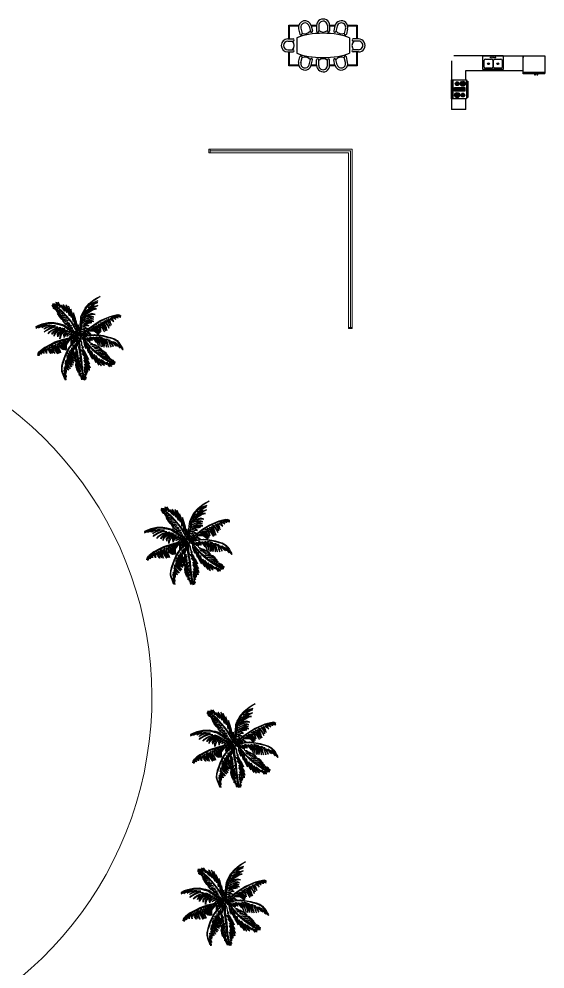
# Model space of a CAD drawing. Header units: millimetres. Extents: x 2508 to 2607, y 837 to 997.
# Drawn here: x 2579.14 to 2600.77, y 877.16 to 916.23 of the extents above; entities that cross this region are included whole.
import ezdxf

# ---------------------------------------------------------------- set-up
doc = ezdxf.new("R2010")
doc.units = ezdxf.units.MM
doc.layers.add('pergolas', color=24, linetype='Continuous')
doc.layers.add('VENTANA', color=5, linetype='Continuous')

# ---------------------------------------------------------------- blocks, each defined once
blk = doc.blocks.new('A$C789F3065')
for p, q in [((0.861, 3.179), (0.86, 2.955)), ((0.95, 3.178), (0.949, 2.955)), ((1.307, 3.176), (1.306, 2.953)), ((1.397, 3.175), (1.395, 2.952)), ((0.814, 2.806), (1.447, 2.806)), ((0.425, 2.643), (0.642, 2.59)), ((0.447, 2.73), (0.663, 2.677)), ((1.814, 2.73), (1.597, 2.677)), ((1.835, 2.643), (1.619, 2.59)), ((0.31, 1.988), (0.533, 1.99)), ((0.319, 2.21), (0.535, 2.157)), ((0.34, 2.297), (0.557, 2.243)), ((1.921, 2.297), (1.704, 2.243)), ((1.942, 2.21), (1.725, 2.157)), ((1.951, 1.988), (1.728, 1.99)), ((0.31, 1.899), (0.534, 1.901)), ((1.95, 1.899), (1.727, 1.901)), ((0.313, 1.542), (0.536, 1.543)), ((0.313, 1.453), (0.536, 1.454)), ((0.319, 1.235), (0.535, 1.288)), ((0.34, 1.148), (0.557, 1.202)), ((1.921, 1.148), (1.704, 1.202)), ((1.948, 1.453), (1.724, 1.454)), ((1.948, 1.542), (1.725, 1.543)), ((1.942, 1.235), (1.725, 1.288)), ((0.425, 0.801), (0.642, 0.855)), ((1.835, 0.801), (1.619, 0.855)), ((0.447, 0.715), (0.663, 0.768)), ((0.814, 0.639), (1.447, 0.639)), ((0.861, 0.266), (0.86, 0.489)), ((0.95, 0.267), (0.949, 0.49)), ((1.307, 0.269), (1.306, 0.492)), ((1.397, 0.269), (1.395, 0.493)), ((1.814, 0.715), (1.597, 0.768))]:
    blk.add_line(p, q)
for points in [[(0.3, 2.784), (0.3, 3.123), (0.861, 3.123)], [(0.3, 2.725), (0.3, 3.123)], [(0.33, 2.784), (0.33, 3.093), (0.86, 3.093)], [(0.33, 2.733), (0.33, 3.093)], [(1.396, 3.123), (1.97, 3.123), (1.97, 2.784)], [(1.396, 3.093), (1.94, 3.093), (1.94, 2.784)], [(1.94, 3.093), (1.94, 2.731)], [(1.97, 3.123), (1.97, 2.722)], [(0.3, 1.988), (0.3, 2.215)], [(0.33, 1.989), (0.33, 2.207)], [(1.94, 2.209), (1.94, 1.989)], [(1.97, 2.218), (1.97, 1.988)], [(0.3, 1.23), (0.3, 1.453)], [(0.33, 1.238), (0.33, 1.453)], [(1.94, 1.453), (1.94, 1.235)], [(1.97, 1.454), (1.97, 1.226)], [(0.861, 0.311), (0.3, 0.311), (0.3, 0.72)], [(0.86, 0.341), (0.33, 0.341), (0.33, 0.712)], [(1.97, 0.723), (1.97, 0.311), (1.396, 0.311)], [(1.94, 0.714), (1.94, 0.341), (1.396, 0.341)]]:
    blk.add_lwpolyline(points)
for centre, radius, start, end in [((1.129, 3.177), 0.268, 359.6534, 179.6534), ((1.129, 3.177), 0.179, 359.6534, 179.6534), ((0.383, 2.47), 0.268, 76.1663, 256.1663), ((0.904, 2.955), 0.0446, 179.6534, 359.6534), ((1.129, 3.177), 0.268, 227.8431, 311.4637), ((1.351, 2.952), 0.0446, 179.6534, 359.6534), ((1.878, 2.47), 0.268, 283.8337, 103.8337), ((0.383, 2.47), 0.179, 76.1663, 256.1663), ((0.383, 2.47), 0.268, 304.356, 27.9766), ((0.653, 2.633), 0.0446, 256.1663, 76.1663), ((1.608, 2.633), 0.0446, 103.8337, 283.8337), ((1.878, 2.47), 0.268, 152.0234, 235.644), ((1.878, 2.47), 0.179, 283.8337, 103.8337), ((0.311, 1.721), 0.268, 90.3466, 270.3466), ((0.533, 1.945), 0.0446, 270.3466, 90.3466), ((0.546, 2.2), 0.0446, 256.1663, 76.1663), ((1.715, 2.2), 0.0446, 103.8337, 283.8337), ((1.727, 1.945), 0.0446, 89.6534, 269.6534), ((1.949, 1.721), 0.268, 269.6534, 89.6534), ((0.311, 1.721), 0.179, 90.3466, 270.3466), ((0.311, 1.721), 0.268, 318.5363, 42.1569), ((1.949, 1.721), 0.268, 137.8431, 221.4637), ((1.949, 1.721), 0.179, 269.6534, 89.6534), ((0.383, 0.975), 0.268, 103.8337, 283.8337), ((0.383, 0.975), 0.268, 332.0234, 55.644), ((0.546, 1.245), 0.0446, 283.8337, 103.8337), ((0.536, 1.499), 0.0446, 270.3466, 90.3466), ((1.878, 0.975), 0.268, 124.356, 207.9766), ((1.715, 1.245), 0.0446, 76.1663, 256.1663), ((1.725, 1.499), 0.0446, 89.6534, 269.6534), ((1.878, 0.975), 0.268, 256.1663, 76.1663), ((0.383, 0.975), 0.179, 103.8337, 283.8337), ((0.653, 0.811), 0.0446, 283.8337, 103.8337), ((1.608, 0.811), 0.0446, 76.1663, 256.1663), ((1.878, 0.975), 0.179, 256.1663, 76.1663), ((0.904, 0.49), 0.0446, 0.3466, 180.3466), ((1.129, 0.268), 0.268, 48.5363, 132.1569), ((1.351, 0.492), 0.0446, 0.3466, 180.3466), ((1.129, 0.268), 0.268, 180.3466, 0.3466), ((1.129, 0.268), 0.179, 180.3466, 0.3466)]:
    blk.add_arc(centre, radius, start, end)
for start_param, end_param in [(0.685738, 2.455855), (-2.455855, -0.685738)]:
    blk.add_ellipse((1.13, 1.722), major_axis=(0, 1.4), ratio=0.357143, start_param=start_param, end_param=end_param)
blk = doc.blocks.new('RECTANG')
for p, q in [((1, 1), (0, 1)), ((0, 1), (0, 0)), ((1, 0), (1, 1)), ((0, 0), (1, 0))]:
    blk.add_line(p, q)
blk = doc.blocks.new('sdggh')
for p, q in [((2190.408, 1114.335), (2190.408, 1112.339)), ((2192.543, 1114.535), (2190.508, 1114.535)), ((2191.755, 1114.078), (2191.755, 1114.357)), ((2191.806, 1114.408), (2192.06, 1114.408)), ((2192.111, 1114.357), (2192.111, 1114.078)), ((2192.136, 1114.078), (2192.136, 1114.357)), ((2192.187, 1114.408), (2192.441, 1114.408)), ((2192.492, 1114.357), (2192.492, 1114.078)), ((2192.543, 1114.535), (2193.357, 1114.535)), ((2193.357, 1114.535), (2193.357, 1114.477)), ((2193.357, 1113.798), (2193.357, 1114.535)), ((2193.357, 1114.535), (2194.253, 1114.535)), ((2194.253, 1114.535), (2194.253, 1113.81)), ((2191.003, 1113.55), (2191.003, 1113.935)), ((2191.003, 1113.935), (2193.357, 1113.935)), ((2192.06, 1114.027), (2191.806, 1114.027)), ((2192.441, 1114.027), (2192.187, 1114.027)), ((2190.486, 1112.77), (2190.486, 1113.55)), ((2194.253, 1113.851), (2193.357, 1113.851)), ((2194.257, 1113.798), (2193.357, 1113.798)), ((2193.819, 1113.798), (2193.819, 1113.756)), ((2193.819, 1113.756), (2193.86, 1113.756)), ((2193.86, 1113.756), (2193.86, 1113.798)), ((2193.927, 1113.798), (2193.927, 1113.756)), ((2193.927, 1113.756), (2193.968, 1113.756)), ((2193.968, 1113.756), (2193.968, 1113.798)), ((2190.564, 1113.082), (2190.564, 1113.238)), ((2190.928, 1113.212), (2190.564, 1113.212)), ((2190.564, 1113.186), (2190.928, 1113.186)), ((2190.928, 1113.16), (2190.564, 1113.16)), ((2190.564, 1113.134), (2190.928, 1113.134)), ((2190.928, 1113.108), (2190.564, 1113.108)), ((2190.928, 1113.238), (2190.928, 1113.082)), ((2191.032, 1113.394), (2191.058, 1113.394)), ((2191.058, 1113.342), (2191.032, 1113.342)), ((2191.003, 1112.339), (2191.003, 1112.77)), ((2191.058, 1112.978), (2191.032, 1112.978)), ((2191.032, 1112.926), (2191.058, 1112.926)), ((2191.003, 1112.339), (2190.408, 1112.339))]:
    blk.add_line(p, q)
for points in [[(2191.032, 1112.77), (2190.408, 1112.77), (2190.408, 1113.55), (2191.032, 1113.55)], [(2191.084, 1112.822), (2191.058, 1112.822), (2191.058, 1113.498), (2191.084, 1113.498)], [(2190.954, 1113.082), (2190.538, 1113.082), (2190.538, 1113.238), (2190.954, 1113.238)]]:
    blk.add_lwpolyline(points, close=True)
for centre, radius in [((2192.035, 1114.471), 0.0201), ((2192.124, 1114.471), 0.0201), ((2192.213, 1114.471), 0.0201), ((2191.933, 1114.217), 0.0381), ((2192.314, 1114.217), 0.0381), ((2190.876, 1113.394), 0.104), ((2190.642, 1113.394), 0.078), ((2190.642, 1113.394), 0.052), ((2190.642, 1113.394), 0.026), ((2190.876, 1113.394), 0.078), ((2190.876, 1113.394), 0.052), ((2190.876, 1113.394), 0.026), ((2190.642, 1112.926), 0.104), ((2190.642, 1112.926), 0.078), ((2190.642, 1112.926), 0.052), ((2190.642, 1112.926), 0.026), ((2190.876, 1112.926), 0.078), ((2190.876, 1112.926), 0.052), ((2190.876, 1112.926), 0.026)]:
    blk.add_circle(centre, radius)
for centre, start, end in [((2191.806, 1114.357), 90, 180), ((2192.06, 1114.357), 0, 90), ((2192.187, 1114.357), 90, 180), ((2192.441, 1114.357), 0, 90), ((2191.806, 1114.078), 180, 270), ((2192.06, 1114.078), 270, 0), ((2192.187, 1114.078), 180, 270), ((2192.441, 1114.078), 270, 0)]:
    blk.add_arc(centre, 0.0508, start, end)
at = {"color": 0, "extrusion": (0, 0, -1), "xscale": 0.558799720600035, "yscale": 0.8381995809000525, "zscale": -0.558799720600035, "rotation": 270}
blk.add_blockref('RECTANG', (-2192.543, 1114.535), dxfattribs=at)
blk = doc.blocks.new('WQRY')
at = {"layer": 'VENTANA', "lineweight": 0}
for p, q in [((2750.091, 957.228), (2750.091, 957.078)), ((2750.141, 957.228), (2750.141, 957.078)), ((2750.141, 957.153), (2755.91, 957.153)), ((2755.91, 949.896), (2755.91, 957.153)), ((2755.985, 949.896), (2755.835, 949.896)), ((2755.985, 949.846), (2755.835, 949.846))]:
    blk.add_line(p, q, dxfattribs=at)
blk.add_lwpolyline([(2750.091, 957.228), (2750.091, 957.078), (2755.835, 957.078), (2755.835, 949.846), (2755.985, 949.846), (2755.985, 957.228), (2750.091, 957.228)], dxfattribs=at)
blk = doc.blocks.new('A-19')
at = {"color": 1}
for points in [[(0.001, 0.028), (-0.001, 0.115), (0.003, 0.165), (0.003, 0.225), (0.009, 0.288), (0.016, 0.34), (0.019, 0.385), (0.047, 0.447), (0.07, 0.493), (0.108, 0.563), (0.188, 0.654), (0.286, 0.732), (0.349, 0.769), (0.406, 0.796), (0.323, 0.742), (0.262, 0.699), (0.227, 0.669), (0.172, 0.622), (0.131, 0.574), (0.1, 0.521), (0.071, 0.462), (0.043, 0.402), (0.034, 0.346), (0.025, 0.267), (0.023, 0.199), (0.016, 0.101), (0.02, 0.018), (0.001, 0.028), (0.001, 0.028)], [(-0.102, 0.179), (-0.128, 0.223), (-0.163, 0.277), (-0.205, 0.331), (-0.274, 0.41), (-0.352, 0.497), (-0.435, 0.572), (-0.496, 0.606), (-0.531, 0.619), (-0.483, 0.589), (-0.437, 0.554), (-0.377, 0.499), (-0.332, 0.454), (-0.294, 0.413), (-0.257, 0.367), (-0.216, 0.321), (-0.179, 0.277), (-0.147, 0.232), (-0.068, 0.09), (-0.038, 0.033), (-0.01, 0.001), (0.009, 0.017), (-0.01, 0.022), (-0.027, 0.049), (-0.055, 0.09), (-0.067, 0.122), (-0.102, 0.179), (-0.102, 0.179)], [(0.026, 0.022), (0.089, 0.084), (0.181, 0.159), (0.277, 0.228), (0.407, 0.31), (0.505, 0.351), (0.61, 0.395), (0.679, 0.412), (0.728, 0.422), (0.779, 0.428), (0.723, 0.409), (0.635, 0.389), (0.574, 0.371), (0.473, 0.323), (0.403, 0.292), (0.306, 0.228), (0.236, 0.179), (0.136, 0.103), (0.078, 0.047), (0.02, -0.01), (0.026, 0.022), (0.026, 0.022)], [(-0.039, 0.009), (-0.105, 0.066), (-0.146, 0.095), (-0.192, 0.133), (-0.245, 0.169), (-0.29, 0.196), (-0.326, 0.222), (-0.391, 0.24), (-0.442, 0.251), (-0.52, 0.267), (-0.642, 0.263), (-0.763, 0.237), (-0.832, 0.212), (-0.89, 0.185), (-0.794, 0.215), (-0.723, 0.235), (-0.677, 0.242), (-0.606, 0.255), (-0.543, 0.256), (-0.482, 0.246), (-0.418, 0.231), (-0.354, 0.215), (-0.305, 0.185), (-0.24, 0.142), (-0.185, 0.101), (-0.105, 0.044), (-0.043, -0.012), (-0.039, 0.009), (-0.039, 0.009)], [(0.023, -0.029), (0.003, -0.016), (0.055, -0.009), (0.124, 0.007), (0.223, 0.025), (0.302, 0.032), (0.381, 0.022), (0.465, 0.009), (0.528, -0.006), (0.617, -0.029), (0.691, -0.056), (0.745, -0.09), (0.781, -0.13), (0.818, -0.18), (0.839, -0.22), (0.805, -0.183), (0.772, -0.138), (0.743, -0.105), (0.71, -0.083), (0.66, -0.058), (0.606, -0.042), (0.57, -0.033), (0.481, -0.009), (0.436, -0.001), (0.373, 0.008), (0.311, 0.014), (0.25, 0.013), (0.192, 0.006), (0.137, -0.005), (0.071, -0.021), (0.023, -0.029), (0.023, -0.029)], [(-0.046, -0.013), (-0.134, -0.023), (-0.249, -0.046), (-0.365, -0.076), (-0.511, -0.124), (-0.604, -0.174), (-0.705, -0.227), (-0.762, -0.269), (-0.8, -0.301), (-0.838, -0.337), (-0.787, -0.304), (-0.715, -0.25), (-0.664, -0.215), (-0.562, -0.167), (-0.494, -0.133), (-0.383, -0.099), (-0.302, -0.075), (-0.178, -0.046), (-0.098, -0.037), (-0.017, -0.028), (-0.046, -0.013), (-0.046, -0.013)], [(-0.031, -0.045), (-0.031, -0.022), (-0.065, -0.062), (-0.115, -0.112), (-0.184, -0.184), (-0.234, -0.247), (-0.268, -0.319), (-0.303, -0.396), (-0.325, -0.456), (-0.355, -0.544), (-0.371, -0.621), (-0.373, -0.685), (-0.359, -0.737), (-0.337, -0.794), (-0.315, -0.835), (-0.328, -0.786), (-0.347, -0.733), (-0.359, -0.692), (-0.36, -0.652), (-0.354, -0.597), (-0.337, -0.542), (-0.325, -0.507), (-0.297, -0.42), (-0.278, -0.376), (-0.252, -0.319), (-0.224, -0.263), (-0.189, -0.213), (-0.152, -0.169), (-0.113, -0.129), (-0.063, -0.082), (-0.031, -0.045), (-0.031, -0.045)], [(-0.003, -0.261), (0.001, -0.299), (0.016, -0.362), (0.027, -0.429), (0.035, -0.533), (0.045, -0.65), (0.06, -0.729), (0.069, -0.782), (0.088, -0.856), (0.052, -0.755), (0.046, -0.714), (0.035, -0.672), (0.027, -0.605), (0.024, -0.55), (0.017, -0.491), (0.011, -0.43), (0.005, -0.374), (-0.005, -0.319), (-0.02, -0.234), (-0.019, -0.172), (-0.018, -0.121), (-0.019, -0.077), (0, -0.034), (0.013, -0.035), (-0.004, -0.071), (-0.005, -0.1), (-0.008, -0.142), (-0.005, -0.187), (-0.003, -0.261), (-0.003, -0.261)], [(0.172, -0.191), (0.205, -0.229), (0.251, -0.275), (0.302, -0.32), (0.384, -0.385), (0.478, -0.456), (0.573, -0.513), (0.639, -0.535), (0.676, -0.541), (0.623, -0.521), (0.572, -0.496), (0.502, -0.453), (0.449, -0.417), (0.405, -0.384), (0.36, -0.347), (0.311, -0.308), (0.267, -0.272), (0.227, -0.233), (0.122, -0.109), (0.081, -0.059), (0.048, -0.033), (0.033, -0.053), (0.051, -0.054), (0.074, -0.076), (0.108, -0.112), (0.127, -0.141), (0.172, -0.191), (0.172, -0.191)]]:
    blk.add_lwpolyline(points, dxfattribs=at)
at = {"color": 8}
for points in [[(-0.021, 0.03), (-0.022, 0.077), (-0.019, 0.102), (-0.022, 0.167), (-0.038, 0.228), (-0.035, 0.156), (-0.035, 0.116), (-0.047, 0.107), (-0.046, 0.156), (-0.045, 0.199), (-0.047, 0.232), (-0.056, 0.204), (-0.059, 0.16), (-0.063, 0.134), (-0.063, 0.187), (-0.061, 0.238), (-0.067, 0.268), (-0.08, 0.316), (-0.072, 0.246), (-0.077, 0.205), (-0.086, 0.184), (-0.081, 0.245), (-0.085, 0.312), (-0.09, 0.346), (-0.107, 0.404), (-0.13, 0.465), (-0.115, 0.379), (-0.102, 0.313), (-0.098, 0.266), (-0.098, 0.239), (-0.101, 0.212), (-0.107, 0.262), (-0.113, 0.308), (-0.124, 0.359), (-0.136, 0.404), (-0.154, 0.453), (-0.169, 0.494), (-0.185, 0.539), (-0.18, 0.501), (-0.166, 0.45), (-0.148, 0.388), (-0.134, 0.343), (-0.133, 0.313), (-0.138, 0.294), (-0.143, 0.345), (-0.148, 0.395), (-0.17, 0.441), (-0.192, 0.499), (-0.209, 0.546), (-0.213, 0.56), (-0.233, 0.603), (-0.226, 0.565), (-0.206, 0.5), (-0.192, 0.454), (-0.18, 0.417), (-0.17, 0.374), (-0.185, 0.415), (-0.2, 0.455), (-0.223, 0.515), (-0.249, 0.574), (-0.263, 0.605), (-0.281, 0.628), (-0.268, 0.589), (-0.244, 0.529), (-0.224, 0.468), (-0.209, 0.429), (-0.208, 0.404), (-0.232, 0.466), (-0.258, 0.517), (-0.283, 0.563), (-0.302, 0.592), (-0.322, 0.614), (-0.343, 0.628), (-0.322, 0.596), (-0.297, 0.56), (-0.269, 0.501), (-0.259, 0.473), (-0.291, 0.529), (-0.313, 0.56), (-0.342, 0.587), (-0.377, 0.612), (-0.394, 0.614), (-0.366, 0.588), (-0.337, 0.56), (-0.32, 0.536), (-0.302, 0.502), (-0.329, 0.531), (-0.367, 0.58), (-0.399, 0.612), (-0.416, 0.644), (-0.44, 0.678), (-0.42, 0.637), (-0.401, 0.595), (-0.401, 0.577), (-0.416, 0.61), (-0.437, 0.639), (-0.466, 0.665), (-0.482, 0.673), (-0.467, 0.651), (-0.447, 0.632), (-0.44, 0.606), (-0.465, 0.628), (-0.497, 0.642), (-0.553, 0.643), (-0.489, 0.626), (-0.469, 0.606), (-0.452, 0.589), (-0.521, 0.625), (-0.56, 0.623), (-0.54, 0.615), (-0.494, 0.586), (-0.531, 0.595), (-0.564, 0.616), (-0.536, 0.584), (-0.506, 0.572), (-0.482, 0.565), (-0.52, 0.561), (-0.539, 0.57), (-0.511, 0.549), (-0.487, 0.547), (-0.463, 0.548), (-0.444, 0.535), (-0.482, 0.531), (-0.499, 0.547), (-0.477, 0.515), (-0.435, 0.516), (-0.412, 0.512), (-0.389, 0.49), (-0.415, 0.496), (-0.439, 0.501), (-0.462, 0.517), (-0.447, 0.49), (-0.407, 0.474), (-0.383, 0.467), (-0.36, 0.456), (-0.34, 0.437), (-0.368, 0.453), (-0.393, 0.457), (-0.412, 0.463), (-0.437, 0.476), (-0.459, 0.489), (-0.469, 0.498), (-0.438, 0.461), (-0.402, 0.442), (-0.381, 0.43), (-0.344, 0.419), (-0.312, 0.408), (-0.341, 0.407), (-0.369, 0.415), (-0.413, 0.437), (-0.437, 0.454), (-0.458, 0.476), (-0.434, 0.44), (-0.413, 0.418), (-0.386, 0.399), (-0.341, 0.385), (-0.31, 0.38), (-0.271, 0.353), (-0.294, 0.358), (-0.321, 0.364), (-0.351, 0.376), (-0.379, 0.392), (-0.408, 0.407), (-0.436, 0.433), (-0.453, 0.454), (-0.423, 0.405), (-0.395, 0.38), (-0.348, 0.353), (-0.297, 0.334), (-0.262, 0.323), (-0.237, 0.303), (-0.273, 0.313), (-0.3, 0.321), (-0.329, 0.336), (-0.367, 0.355), (-0.401, 0.377), (-0.422, 0.398), (-0.384, 0.353), (-0.351, 0.332), (-0.316, 0.308), (-0.265, 0.285), (-0.228, 0.268), (-0.202, 0.235), (-0.232, 0.242), (-0.296, 0.26), (-0.31, 0.269), (-0.332, 0.292), (-0.344, 0.311), (-0.32, 0.267), (-0.29, 0.239), (-0.238, 0.22), (-0.199, 0.218), (-0.179, 0.215), (-0.163, 0.197), (-0.199, 0.195), (-0.251, 0.217), (-0.267, 0.228), (-0.232, 0.192), (-0.186, 0.172), (-0.16, 0.173), (-0.146, 0.161), (-0.191, 0.171), (-0.166, 0.149), (-0.141, 0.135), (-0.133, 0.106), (-0.104, 0.089), (-0.085, 0.058), (-0.06, 0.046), (-0.021, 0.03), (-0.021, 0.03)], [(0.02, 0.054), (0.064, 0.06), (0.095, 0.054), (0.055, 0.078), (0.026, 0.095), (0.07, 0.105), (0.1, 0.109), (0.131, 0.095), (0.084, 0.123), (0.054, 0.133), (0.04, 0.14), (0.075, 0.154), (0.111, 0.153), (0.158, 0.143), (0.107, 0.169), (0.058, 0.177), (0.039, 0.187), (0.069, 0.19), (0.134, 0.21), (0.17, 0.205), (0.176, 0.202), (0.131, 0.23), (0.093, 0.222), (0.061, 0.214), (0.132, 0.251), (0.169, 0.262), (0.209, 0.267), (0.24, 0.274), (0.179, 0.277), (0.159, 0.274), (0.125, 0.266), (0.068, 0.239), (0.137, 0.285), (0.184, 0.297), (0.236, 0.3), (0.28, 0.296), (0.226, 0.313), (0.169, 0.307), (0.113, 0.291), (0.081, 0.276), (0.051, 0.259), (0.101, 0.303), (0.177, 0.335), (0.229, 0.343), (0.256, 0.345), (0.27, 0.338), (0.211, 0.359), (0.152, 0.348), (0.105, 0.337), (0.066, 0.315), (0.138, 0.356), (0.213, 0.385), (0.255, 0.386), (0.28, 0.377), (0.235, 0.398), (0.166, 0.387), (0.126, 0.382), (0.079, 0.363), (0.146, 0.401), (0.216, 0.431), (0.264, 0.44), (0.303, 0.433), (0.242, 0.451), (0.176, 0.434), (0.135, 0.415), (0.092, 0.394), (0.071, 0.387), (0.132, 0.444), (0.182, 0.479), (0.248, 0.52), (0.277, 0.534), (0.334, 0.547), (0.274, 0.547), (0.244, 0.536), (0.185, 0.505), (0.13, 0.465), (0.105, 0.442), (0.161, 0.511), (0.229, 0.553), (0.357, 0.617), (0.272, 0.588), (0.22, 0.563), (0.165, 0.531), (0.115, 0.51), (0.233, 0.58), (0.289, 0.603), (0.26, 0.6), (0.213, 0.588), (0.164, 0.569), (0.289, 0.649), (0.357, 0.677), (0.304, 0.663), (0.216, 0.618), (0.329, 0.699), (0.361, 0.707), (0.28, 0.676), (0.211, 0.644), (0.12, 0.552), (0.091, 0.45), (0.055, 0.349), (0.037, 0.252), (0.025, 0.194), (0.013, 0.122), (0.02, 0.054), (0.02, 0.054)], [(0.039, 0.016), (0.081, 0.012), (0.133, -0.014), (0.106, 0.013), (0.078, 0.029), (0.108, 0.032), (0.136, 0.029), (0.169, 0.003), (0.15, 0.034), (0.14, 0.045), (0.108, 0.05), (0.098, 0.054), (0.117, 0.06), (0.155, 0.063), (0.178, 0.052), (0.208, 0.034), (0.235, 0.021), (0.203, 0.051), (0.174, 0.073), (0.141, 0.08), (0.169, 0.098), (0.22, 0.103), (0.286, 0.103), (0.313, 0.086), (0.348, 0.058), (0.371, 0.035), (0.339, 0.086), (0.301, 0.115), (0.262, 0.121), (0.217, 0.116), (0.173, 0.11), (0.22, 0.132), (0.271, 0.141), (0.314, 0.138), (0.345, 0.114), (0.359, 0.084), (0.366, 0.061), (0.387, 0.036), (0.363, 0.107), (0.329, 0.14), (0.297, 0.153), (0.247, 0.153), (0.23, 0.16), (0.275, 0.172), (0.314, 0.167), (0.345, 0.152), (0.362, 0.131), (0.388, 0.095), (0.407, 0.065), (0.393, 0.112), (0.372, 0.138), (0.353, 0.163), (0.317, 0.178), (0.269, 0.179), (0.32, 0.198), (0.352, 0.192), (0.384, 0.175), (0.393, 0.155), (0.408, 0.131), (0.419, 0.095), (0.419, 0.134), (0.403, 0.169), (0.384, 0.197), (0.36, 0.209), (0.327, 0.217), (0.34, 0.228), (0.378, 0.217), (0.416, 0.19), (0.447, 0.163), (0.471, 0.114), (0.494, 0.082), (0.474, 0.141), (0.457, 0.184), (0.423, 0.215), (0.391, 0.232), (0.368, 0.242), (0.408, 0.242), (0.451, 0.212), (0.483, 0.172), (0.499, 0.138), (0.518, 0.104), (0.494, 0.172), (0.474, 0.21), (0.454, 0.233), (0.443, 0.246), (0.436, 0.255), (0.408, 0.266), (0.44, 0.27), (0.473, 0.244), (0.506, 0.191), (0.533, 0.134), (0.543, 0.113), (0.531, 0.166), (0.514, 0.213), (0.489, 0.251), (0.455, 0.281), (0.492, 0.276), (0.522, 0.254), (0.55, 0.222), (0.57, 0.19), (0.58, 0.162), (0.574, 0.197), (0.561, 0.225), (0.536, 0.263), (0.523, 0.278), (0.505, 0.29), (0.477, 0.296), (0.514, 0.31), (0.546, 0.296), (0.571, 0.266), (0.586, 0.234), (0.598, 0.197), (0.594, 0.24), (0.584, 0.265), (0.573, 0.296), (0.55, 0.322), (0.535, 0.331), (0.57, 0.326), (0.598, 0.287), (0.611, 0.258), (0.629, 0.22), (0.616, 0.282), (0.591, 0.323), (0.568, 0.345), (0.616, 0.333), (0.657, 0.314), (0.681, 0.291), (0.662, 0.331), (0.641, 0.341), (0.606, 0.354), (0.669, 0.365), (0.697, 0.352), (0.72, 0.337), (0.689, 0.373), (0.674, 0.378), (0.626, 0.372), (0.665, 0.385), (0.704, 0.38), (0.743, 0.371), (0.771, 0.368), (0.729, 0.388), (0.679, 0.394), (0.758, 0.396), (0.792, 0.386), (0.821, 0.379), (0.784, 0.401), (0.755, 0.408), (0.73, 0.416), (0.773, 0.414), (0.799, 0.405), (0.824, 0.402), (0.791, 0.421), (0.746, 0.425), (0.657, 0.402), (0.608, 0.389), (0.541, 0.363), (0.481, 0.334), (0.419, 0.308), (0.371, 0.281), (0.339, 0.255), (0.242, 0.191), (0.192, 0.158), (0.141, 0.116), (0.101, 0.081), (0.039, 0.016), (0.039, 0.016)], [(-0.052, 0.006), (-0.091, 0.001), (-0.129, -0.009), (-0.166, -0.027), (-0.136, -0.003), (-0.113, 0.008), (-0.097, 0.013), (-0.124, 0.018), (-0.154, 0.007), (-0.173, 0.001), (-0.218, -0.023), (-0.186, 0.006), (-0.167, 0.018), (-0.15, 0.026), (-0.122, 0.033), (-0.171, 0.035), (-0.202, 0.026), (-0.241, 0.011), (-0.264, -0.006), (-0.234, 0.025), (-0.205, 0.039), (-0.171, 0.049), (-0.158, 0.051), (-0.181, 0.064), (-0.214, 0.059), (-0.264, 0.039), (-0.293, 0.016), (-0.313, -0.008), (-0.302, 0.029), (-0.277, 0.051), (-0.247, 0.061), (-0.202, 0.079), (-0.218, 0.09), (-0.255, 0.086), (-0.29, 0.062), (-0.306, 0.037), (-0.317, -0.006), (-0.314, -0.029), (-0.324, 0.032), (-0.312, 0.073), (-0.28, 0.103), (-0.248, 0.118), (-0.3, 0.1), (-0.341, 0.074), (-0.365, 0.044), (-0.385, 0.004), (-0.393, -0.025), (-0.403, -0.057), (-0.401, -0.015), (-0.396, 0.034), (-0.377, 0.068), (-0.348, 0.095), (-0.311, 0.116), (-0.292, 0.128), (-0.344, 0.111), (-0.391, 0.082), (-0.426, 0.045), (-0.44, 0.016), (-0.444, -0.013), (-0.45, 0.036), (-0.434, 0.069), (-0.403, 0.094), (-0.381, 0.114), (-0.341, 0.133), (-0.307, 0.143), (-0.349, 0.144), (-0.386, 0.13), (-0.428, 0.103), (-0.459, 0.085), (-0.5, 0.044), (-0.516, 0.019), (-0.518, 0.001), (-0.512, 0.057), (-0.484, 0.087), (-0.443, 0.11), (-0.386, 0.147), (-0.353, 0.16), (-0.419, 0.142), (-0.471, 0.118), (-0.511, 0.091), (-0.541, 0.071), (-0.564, 0.039), (-0.55, 0.077), (-0.521, 0.105), (-0.488, 0.124), (-0.44, 0.15), (-0.403, 0.161), (-0.382, 0.168), (-0.419, 0.164), (-0.487, 0.146), (-0.548, 0.117), (-0.591, 0.089), (-0.609, 0.074), (-0.641, 0.045), (-0.612, 0.087), (-0.58, 0.113), (-0.527, 0.141), (-0.469, 0.165), (-0.442, 0.178), (-0.477, 0.182), (-0.547, 0.167), (-0.615, 0.141), (-0.664, 0.115), (-0.718, 0.082), (-0.688, 0.115), (-0.647, 0.14), (-0.615, 0.163), (-0.567, 0.186), (-0.545, 0.192), (-0.492, 0.207), (-0.558, 0.207), (-0.602, 0.194), (-0.67, 0.168), (-0.707, 0.148), (-0.724, 0.139), (-0.708, 0.158), (-0.67, 0.182), (-0.627, 0.202), (-0.571, 0.218), (-0.633, 0.214), (-0.694, 0.196), (-0.736, 0.179), (-0.766, 0.169), (-0.735, 0.194), (-0.698, 0.212), (-0.669, 0.226), (-0.741, 0.206), (-0.81, 0.173), (-0.833, 0.162), (-0.812, 0.183), (-0.762, 0.206), (-0.844, 0.178), (-0.89, 0.156), (-0.851, 0.178), (-0.809, 0.201), (-0.745, 0.235), (-0.648, 0.256), (-0.566, 0.259), (-0.49, 0.256), (-0.412, 0.231), (-0.349, 0.225), (-0.291, 0.192), (-0.206, 0.13), (-0.111, 0.056), (-0.052, 0.006), (-0.052, 0.006)], [(0.057, -0.021), (0.087, -0.051), (0.117, -0.071), (0.165, -0.09), (0.128, -0.062), (0.104, -0.048), (0.088, -0.022), (0.115, -0.041), (0.146, -0.065), (0.184, -0.09), (0.209, -0.093), (0.179, -0.069), (0.156, -0.045), (0.146, -0.028), (0.172, -0.043), (0.192, -0.062), (0.21, -0.073), (0.237, -0.084), (0.213, -0.065), (0.183, -0.028), (0.207, -0.041), (0.233, -0.069), (0.252, -0.092), (0.233, -0.056), (0.22, -0.036), (0.202, -0.011), (0.23, -0.027), (0.265, -0.053), (0.292, -0.084), (0.324, -0.126), (0.314, -0.096), (0.284, -0.053), (0.262, -0.016), (0.284, -0.03), (0.304, -0.056), (0.33, -0.108), (0.353, -0.155), (0.371, -0.192), (0.351, -0.12), (0.333, -0.073), (0.314, -0.042), (0.303, -0.024), (0.333, -0.044), (0.353, -0.074), (0.374, -0.111), (0.388, -0.143), (0.397, -0.176), (0.408, -0.2), (0.407, -0.164), (0.392, -0.118), (0.368, -0.065), (0.343, -0.03), (0.331, -0.009), (0.357, -0.029), (0.387, -0.065), (0.402, -0.084), (0.423, -0.127), (0.433, -0.152), (0.437, -0.182), (0.431, -0.217), (0.449, -0.183), (0.445, -0.144), (0.428, -0.095), (0.42, -0.075), (0.398, -0.041), (0.383, -0.013), (0.412, -0.018), (0.434, -0.058), (0.447, -0.107), (0.461, -0.148), (0.459, -0.186), (0.446, -0.211), (0.473, -0.168), (0.473, -0.127), (0.465, -0.095), (0.456, -0.059), (0.436, -0.026), (0.461, -0.036), (0.481, -0.074), (0.485, -0.108), (0.487, -0.149), (0.486, -0.183), (0.482, -0.22), (0.493, -0.178), (0.499, -0.138), (0.495, -0.104), (0.497, -0.084), (0.491, -0.051), (0.506, -0.089), (0.514, -0.138), (0.52, -0.185), (0.528, -0.211), (0.538, -0.226), (0.533, -0.183), (0.528, -0.157), (0.524, -0.123), (0.517, -0.089), (0.51, -0.059), (0.526, -0.085), (0.537, -0.115), (0.552, -0.173), (0.565, -0.204), (0.575, -0.224), (0.569, -0.186), (0.559, -0.152), (0.547, -0.106), (0.539, -0.069), (0.532, -0.054), (0.559, -0.07), (0.581, -0.111), (0.599, -0.163), (0.612, -0.201), (0.625, -0.224), (0.617, -0.189), (0.607, -0.147), (0.599, -0.117), (0.585, -0.08), (0.589, -0.075), (0.617, -0.119), (0.636, -0.16), (0.664, -0.205), (0.673, -0.205), (0.65, -0.155), (0.639, -0.123), (0.636, -0.104), (0.658, -0.127), (0.679, -0.154), (0.702, -0.179), (0.725, -0.195), (0.703, -0.159), (0.686, -0.135), (0.671, -0.107), (0.691, -0.124), (0.714, -0.152), (0.741, -0.197), (0.752, -0.207), (0.744, -0.178), (0.728, -0.149), (0.715, -0.132), (0.743, -0.156), (0.767, -0.195), (0.794, -0.232), (0.809, -0.244), (0.801, -0.23), (0.776, -0.181), (0.768, -0.167), (0.8, -0.211), (0.819, -0.232), (0.858, -0.27), (0.871, -0.271), (0.83, -0.223), (0.812, -0.195), (0.862, -0.248), (0.823, -0.197), (0.798, -0.162), (0.762, -0.113), (0.739, -0.092), (0.669, -0.053), (0.59, -0.03), (0.515, -0.008), (0.435, 0.004), (0.35, 0.019), (0.295, 0.025), (0.213, 0.017), (0.161, 0.01), (0.057, -0.021), (0.057, -0.021)], [(-0.049, -0.028), (-0.072, -0.063), (-0.085, -0.119), (-0.09, -0.082), (-0.083, -0.05), (-0.106, -0.07), (-0.121, -0.093), (-0.122, -0.136), (-0.133, -0.102), (-0.135, -0.087), (-0.119, -0.058), (-0.116, -0.049), (-0.132, -0.059), (-0.158, -0.087), (-0.165, -0.112), (-0.17, -0.146), (-0.178, -0.176), (-0.179, -0.132), (-0.178, -0.095), (-0.163, -0.066), (-0.196, -0.076), (-0.232, -0.111), (-0.273, -0.163), (-0.277, -0.194), (-0.277, -0.238), (-0.275, -0.271), (-0.294, -0.215), (-0.293, -0.167), (-0.271, -0.133), (-0.239, -0.102), (-0.206, -0.07), (-0.254, -0.093), (-0.293, -0.127), (-0.318, -0.163), (-0.319, -0.2), (-0.305, -0.231), (-0.293, -0.251), (-0.286, -0.282), (-0.326, -0.219), (-0.329, -0.173), (-0.319, -0.139), (-0.286, -0.1), (-0.282, -0.082), (-0.319, -0.111), (-0.34, -0.144), (-0.348, -0.177), (-0.344, -0.204), (-0.332, -0.246), (-0.321, -0.28), (-0.348, -0.24), (-0.355, -0.207), (-0.362, -0.176), (-0.35, -0.138), (-0.321, -0.101), (-0.369, -0.129), (-0.384, -0.157), (-0.392, -0.192), (-0.383, -0.211), (-0.372, -0.239), (-0.351, -0.271), (-0.382, -0.246), (-0.399, -0.211), (-0.408, -0.179), (-0.402, -0.152), (-0.387, -0.121), (-0.405, -0.124), (-0.42, -0.16), (-0.424, -0.207), (-0.423, -0.249), (-0.399, -0.299), (-0.389, -0.336), (-0.423, -0.283), (-0.444, -0.243), (-0.447, -0.198), (-0.44, -0.162), (-0.433, -0.138), (-0.458, -0.168), (-0.462, -0.22), (-0.452, -0.271), (-0.436, -0.305), (-0.422, -0.341), (-0.459, -0.28), (-0.475, -0.24), (-0.481, -0.21), (-0.484, -0.193), (-0.486, -0.182), (-0.476, -0.153), (-0.5, -0.174), (-0.501, -0.218), (-0.481, -0.276), (-0.454, -0.332), (-0.444, -0.354), (-0.477, -0.312), (-0.503, -0.268), (-0.516, -0.225), (-0.518, -0.181), (-0.538, -0.212), (-0.539, -0.249), (-0.532, -0.291), (-0.521, -0.327), (-0.507, -0.352), (-0.529, -0.325), (-0.542, -0.297), (-0.555, -0.253), (-0.559, -0.234), (-0.557, -0.212), (-0.544, -0.188), (-0.578, -0.206), (-0.589, -0.24), (-0.58, -0.279), (-0.565, -0.311), (-0.545, -0.344), (-0.575, -0.313), (-0.588, -0.29), (-0.604, -0.261), (-0.61, -0.226), (-0.608, -0.21), (-0.626, -0.239), (-0.614, -0.286), (-0.601, -0.314), (-0.582, -0.353), (-0.622, -0.304), (-0.638, -0.259), (-0.639, -0.227), (-0.661, -0.272), (-0.672, -0.313), (-0.669, -0.347), (-0.688, -0.308), (-0.684, -0.285), (-0.671, -0.25), (-0.72, -0.292), (-0.727, -0.321), (-0.729, -0.349), (-0.738, -0.303), (-0.732, -0.287), (-0.698, -0.255), (-0.732, -0.276), (-0.753, -0.31), (-0.771, -0.345), (-0.786, -0.367), (-0.776, -0.324), (-0.748, -0.282), (-0.8, -0.339), (-0.813, -0.372), (-0.827, -0.4), (-0.82, -0.358), (-0.807, -0.33), (-0.797, -0.307), (-0.823, -0.34), (-0.832, -0.366), (-0.846, -0.388), (-0.84, -0.351), (-0.815, -0.313), (-0.74, -0.258), (-0.699, -0.229), (-0.636, -0.194), (-0.575, -0.166), (-0.517, -0.135), (-0.464, -0.116), (-0.423, -0.107), (-0.313, -0.073), (-0.256, -0.054), (-0.19, -0.042), (-0.139, -0.033), (-0.049, -0.028), (-0.049, -0.028)], [(-0.055, -0.071), (-0.047, -0.111), (-0.046, -0.148), (-0.056, -0.197), (-0.059, -0.151), (-0.059, -0.125), (-0.072, -0.097), (-0.069, -0.13), (-0.067, -0.168), (-0.068, -0.213), (-0.077, -0.236), (-0.082, -0.2), (-0.09, -0.166), (-0.098, -0.149), (-0.099, -0.179), (-0.095, -0.206), (-0.096, -0.227), (-0.1, -0.256), (-0.104, -0.225), (-0.118, -0.179), (-0.12, -0.207), (-0.111, -0.245), (-0.103, -0.273), (-0.122, -0.237), (-0.132, -0.215), (-0.144, -0.186), (-0.144, -0.218), (-0.142, -0.263), (-0.131, -0.302), (-0.113, -0.351), (-0.133, -0.326), (-0.153, -0.278), (-0.172, -0.239), (-0.172, -0.266), (-0.16, -0.297), (-0.132, -0.347), (-0.105, -0.392), (-0.083, -0.427), (-0.133, -0.371), (-0.163, -0.33), (-0.178, -0.298), (-0.187, -0.278), (-0.186, -0.314), (-0.173, -0.348), (-0.152, -0.385), (-0.134, -0.413), (-0.111, -0.44), (-0.097, -0.463), (-0.125, -0.442), (-0.157, -0.404), (-0.188, -0.355), (-0.204, -0.316), (-0.215, -0.294), (-0.212, -0.327), (-0.199, -0.371), (-0.191, -0.393), (-0.167, -0.434), (-0.151, -0.456), (-0.128, -0.477), (-0.095, -0.491), (-0.133, -0.487), (-0.164, -0.462), (-0.196, -0.422), (-0.207, -0.404), (-0.224, -0.367), (-0.24, -0.34), (-0.251, -0.367), (-0.23, -0.406), (-0.197, -0.443), (-0.169, -0.479), (-0.137, -0.497), (-0.109, -0.5), (-0.159, -0.5), (-0.194, -0.476), (-0.216, -0.452), (-0.242, -0.426), (-0.258, -0.39), (-0.264, -0.417), (-0.241, -0.454), (-0.216, -0.476), (-0.183, -0.5), (-0.153, -0.518), (-0.122, -0.535), (-0.162, -0.522), (-0.199, -0.505), (-0.225, -0.483), (-0.243, -0.473), (-0.267, -0.45), (-0.243, -0.484), (-0.206, -0.516), (-0.171, -0.547), (-0.153, -0.568), (-0.145, -0.585), (-0.18, -0.557), (-0.199, -0.54), (-0.225, -0.518), (-0.25, -0.492), (-0.271, -0.471), (-0.258, -0.499), (-0.237, -0.524), (-0.198, -0.568), (-0.179, -0.596), (-0.169, -0.615), (-0.196, -0.588), (-0.219, -0.562), (-0.252, -0.527), (-0.277, -0.501), (-0.287, -0.486), (-0.288, -0.519), (-0.266, -0.558), (-0.232, -0.603), (-0.207, -0.633), (-0.196, -0.657), (-0.221, -0.632), (-0.25, -0.6), (-0.271, -0.576), (-0.294, -0.545), (-0.301, -0.545), (-0.279, -0.593), (-0.255, -0.632), (-0.233, -0.679), (-0.238, -0.687), (-0.267, -0.641), (-0.288, -0.613), (-0.302, -0.601), (-0.295, -0.632), (-0.282, -0.663), (-0.275, -0.697), (-0.274, -0.726), (-0.293, -0.686), (-0.303, -0.66), (-0.318, -0.633), (-0.314, -0.658), (-0.303, -0.691), (-0.281, -0.739), (-0.279, -0.754), (-0.298, -0.732), (-0.315, -0.702), (-0.322, -0.682), (-0.317, -0.719), (-0.298, -0.761), (-0.28, -0.802), (-0.279, -0.823), (-0.286, -0.808), (-0.314, -0.76), (-0.321, -0.745), (-0.302, -0.797), (-0.293, -0.824), (-0.284, -0.878), (-0.29, -0.888), (-0.308, -0.829), (-0.322, -0.798), (-0.305, -0.869), (-0.326, -0.808), (-0.342, -0.767), (-0.363, -0.712), (-0.367, -0.679), (-0.362, -0.601), (-0.34, -0.521), (-0.317, -0.447), (-0.283, -0.373), (-0.248, -0.293), (-0.224, -0.245), (-0.172, -0.181), (-0.138, -0.141), (-0.055, -0.071), (-0.055, -0.071)], [(-0.005, -0.054), (0.015, -0.092), (0.029, -0.123), (0.034, -0.184), (0.068, -0.238), (0.042, -0.222), (0.064, -0.246), (0.038, -0.233), (0.059, -0.261), (0.076, -0.286), (0.102, -0.328), (0.057, -0.274), (0.05, -0.28), (0.095, -0.329), (0.116, -0.356), (0.147, -0.408), (0.174, -0.468), (0.124, -0.397), (0.085, -0.343), (0.053, -0.307), (0.034, -0.288), (0.012, -0.272), (0.044, -0.31), (0.074, -0.348), (0.103, -0.39), (0.127, -0.43), (0.149, -0.477), (0.169, -0.515), (0.191, -0.558), (0.167, -0.529), (0.139, -0.483), (0.107, -0.427), (0.084, -0.387), (0.063, -0.364), (0.046, -0.355), (0.08, -0.394), (0.112, -0.432), (0.13, -0.479), (0.157, -0.536), (0.179, -0.58), (0.186, -0.593), (0.203, -0.638), (0.181, -0.606), (0.148, -0.547), (0.124, -0.505), (0.106, -0.471), (0.081, -0.433), (0.102, -0.473), (0.12, -0.512), (0.147, -0.57), (0.172, -0.629), (0.184, -0.661), (0.188, -0.689), (0.169, -0.653), (0.143, -0.594), (0.112, -0.537), (0.094, -0.5), (0.077, -0.482), (0.105, -0.542), (0.124, -0.596), (0.14, -0.646), (0.148, -0.68), (0.15, -0.709), (0.146, -0.734), (0.137, -0.697), (0.128, -0.654), (0.105, -0.593), (0.092, -0.566), (0.11, -0.628), (0.117, -0.666), (0.126, -0.706), (0.13, -0.732), (0.13, -0.756), (0.115, -0.724), (0.101, -0.682), (0.095, -0.653), (0.083, -0.617), (0.086, -0.657), (0.086, -0.685), (0.094, -0.718), (0.106, -0.754), (0.131, -0.789), (0.107, -0.776), (0.096, -0.764), (0.104, -0.799), (0.126, -0.846), (0.106, -0.823), (0.112, -0.853), (0.113, -0.875), (0.093, -0.83), (0.083, -0.824), (0.099, -0.881), (0.079, -0.845), (0.053, -0.79), (0.065, -0.83), (0.088, -0.886), (0.076, -0.874), (0.054, -0.835), (0.036, -0.792), (0.041, -0.879), (0.025, -0.828), (0.021, -0.792), (0.024, -0.746), (0.015, -0.779), (0.011, -0.814), (0.004, -0.791), (0.004, -0.765), (0.008, -0.743), (-0.012, -0.791), (-0.013, -0.758), (0.001, -0.723), (0.014, -0.703), (0.014, -0.672), (0, -0.695), (-0.013, -0.715), (-0.017, -0.743), (-0.026, -0.713), (-0.01, -0.674), (0.002, -0.652), (0.01, -0.628), (0.01, -0.6), (0.002, -0.631), (-0.014, -0.652), (-0.022, -0.67), (-0.029, -0.697), (-0.035, -0.722), (-0.035, -0.735), (-0.041, -0.688), (-0.03, -0.648), (-0.024, -0.625), (-0.006, -0.59), (0.008, -0.56), (-0.012, -0.58), (-0.026, -0.606), (-0.042, -0.653), (-0.045, -0.682), (-0.044, -0.712), (-0.053, -0.67), (-0.054, -0.64), (-0.049, -0.607), (-0.029, -0.565), (-0.011, -0.539), (-0.003, -0.492), (-0.016, -0.512), (-0.03, -0.535), (-0.042, -0.565), (-0.05, -0.596), (-0.059, -0.628), (-0.059, -0.667), (-0.056, -0.694), (-0.071, -0.638), (-0.069, -0.6), (-0.056, -0.548), (-0.035, -0.497), (-0.019, -0.465), (-0.016, -0.433), (-0.034, -0.465), (-0.047, -0.491), (-0.055, -0.522), (-0.068, -0.563), (-0.076, -0.602), (-0.075, -0.632), (-0.082, -0.573), (-0.074, -0.535), (-0.067, -0.493), (-0.048, -0.441), (-0.035, -0.402), (-0.041, -0.36), (-0.056, -0.387), (-0.088, -0.445), (-0.091, -0.462), (-0.089, -0.495), (-0.084, -0.516), (-0.099, -0.467), (-0.1, -0.427), (-0.076, -0.377), (-0.051, -0.347), (-0.04, -0.33), (-0.041, -0.308), (-0.068, -0.33), (-0.088, -0.384), (-0.091, -0.403), (-0.093, -0.352), (-0.075, -0.305), (-0.056, -0.287), (-0.056, -0.269), (-0.079, -0.309), (-0.079, -0.275), (-0.071, -0.247), (-0.075, -0.224), (-0.057, -0.197), (-0.053, -0.17), (-0.041, -0.119), (-0.005, -0.054), (-0.005, -0.054)], [(0.065, -0.059), (0.074, -0.105), (0.075, -0.132), (0.092, -0.193), (0.118, -0.251), (0.102, -0.18), (0.094, -0.141), (0.105, -0.131), (0.113, -0.178), (0.119, -0.22), (0.128, -0.252), (0.131, -0.224), (0.126, -0.181), (0.125, -0.155), (0.136, -0.206), (0.143, -0.256), (0.154, -0.284), (0.175, -0.33), (0.156, -0.262), (0.152, -0.22), (0.157, -0.199), (0.163, -0.26), (0.18, -0.324), (0.192, -0.356), (0.22, -0.41), (0.254, -0.465), (0.222, -0.385), (0.197, -0.323), (0.184, -0.276), (0.18, -0.25), (0.178, -0.222), (0.191, -0.271), (0.207, -0.316), (0.226, -0.363), (0.248, -0.404), (0.275, -0.45), (0.296, -0.487), (0.32, -0.529), (0.309, -0.492), (0.285, -0.444), (0.255, -0.387), (0.235, -0.345), (0.228, -0.316), (0.228, -0.297), (0.243, -0.345), (0.258, -0.393), (0.288, -0.434), (0.32, -0.488), (0.346, -0.53), (0.353, -0.543), (0.381, -0.582), (0.366, -0.546), (0.334, -0.486), (0.312, -0.443), (0.293, -0.41), (0.276, -0.37), (0.297, -0.407), (0.32, -0.443), (0.354, -0.498), (0.391, -0.552), (0.411, -0.578), (0.433, -0.597), (0.413, -0.562), (0.376, -0.508), (0.346, -0.451), (0.325, -0.416), (0.318, -0.392), (0.354, -0.449), (0.389, -0.493), (0.422, -0.534), (0.446, -0.559), (0.47, -0.576), (0.492, -0.586), (0.467, -0.558), (0.435, -0.528), (0.397, -0.476), (0.381, -0.449), (0.423, -0.498), (0.451, -0.525), (0.484, -0.545), (0.524, -0.563), (0.54, -0.563), (0.508, -0.542), (0.474, -0.52), (0.454, -0.5), (0.429, -0.47), (0.461, -0.494), (0.508, -0.534), (0.544, -0.56), (0.568, -0.588), (0.597, -0.617), (0.571, -0.58), (0.544, -0.543), (0.54, -0.525), (0.561, -0.554), (0.588, -0.579), (0.621, -0.599), (0.639, -0.604), (0.62, -0.586), (0.596, -0.57), (0.585, -0.546), (0.612, -0.564), (0.647, -0.571), (0.702, -0.561), (0.636, -0.556), (0.613, -0.54), (0.592, -0.529), (0.668, -0.551), (0.705, -0.541), (0.683, -0.536), (0.633, -0.516), (0.671, -0.519), (0.708, -0.532), (0.674, -0.507), (0.643, -0.5), (0.618, -0.498), (0.653, -0.487), (0.675, -0.492), (0.643, -0.476), (0.619, -0.479), (0.596, -0.484), (0.575, -0.477), (0.611, -0.465), (0.631, -0.476), (0.603, -0.45), (0.562, -0.459), (0.539, -0.458), (0.512, -0.442), (0.54, -0.443), (0.563, -0.443), (0.589, -0.454), (0.569, -0.43), (0.527, -0.422), (0.502, -0.421), (0.477, -0.415), (0.453, -0.399), (0.485, -0.409), (0.51, -0.408), (0.531, -0.411), (0.557, -0.419), (0.581, -0.427), (0.592, -0.434), (0.555, -0.405), (0.516, -0.392), (0.493, -0.384), (0.455, -0.38), (0.422, -0.375), (0.45, -0.369), (0.478, -0.372), (0.526, -0.385), (0.553, -0.397), (0.578, -0.415), (0.546, -0.384), (0.522, -0.367), (0.491, -0.353), (0.447, -0.349), (0.414, -0.348), (0.37, -0.33), (0.395, -0.33), (0.422, -0.331), (0.453, -0.338), (0.484, -0.348), (0.516, -0.357), (0.547, -0.378), (0.569, -0.394), (0.529, -0.353), (0.497, -0.332), (0.447, -0.316), (0.391, -0.306), (0.356, -0.302), (0.328, -0.287), (0.365, -0.289), (0.394, -0.292), (0.425, -0.302), (0.465, -0.313), (0.503, -0.328), (0.527, -0.345), (0.482, -0.307), (0.445, -0.293), (0.406, -0.277), (0.352, -0.263), (0.313, -0.254), (0.281, -0.226), (0.312, -0.228), (0.377, -0.233), (0.393, -0.239), (0.42, -0.259), (0.434, -0.275), (0.402, -0.235), (0.368, -0.213), (0.313, -0.206), (0.275, -0.21), (0.255, -0.211), (0.236, -0.197), (0.27, -0.187), (0.326, -0.199), (0.344, -0.207), (0.302, -0.178), (0.252, -0.168), (0.228, -0.174), (0.212, -0.164), (0.257, -0.166), (0.23, -0.149), (0.202, -0.139), (0.19, -0.113), (0.157, -0.101), (0.132, -0.075), (0.106, -0.068), (0.065, -0.059), (0.065, -0.059)]]:
    blk.add_lwpolyline(points, dxfattribs=at)

msp = doc.modelspace()

# ---------------------------------------------------------------- linework, layer by layer
at = {"lineweight": 0}
msp.add_arc((2569.594, 888.336), 15.014, 271.1448, 141.878, dxfattribs=at)

# ---------------------------------------------------------------- block references
at = {"color": 5, "rotation": 270}
msp.add_blockref('A$C789F3065', (2589.926, 916.27), dxfattribs=at)
msp.add_blockref('sdggh', (406.515, -199.827))
at = {"color": 3, "lineweight": 0}
msp.add_blockref('WQRY', (-163.142, -46.352), dxfattribs=at)
at = {"layer": 'pergolas', "xscale": 2.046488804899269, "yscale": 2.046488804899269, "zscale": 2.046488804899269}
for p in [(2581.647, 903.188), (2586.125, 894.775), (2588.019, 886.429), (2587.629, 879.932)]:
    msp.add_blockref('A-19', p, dxfattribs=at)

doc.saveas('drawing.dxf')
